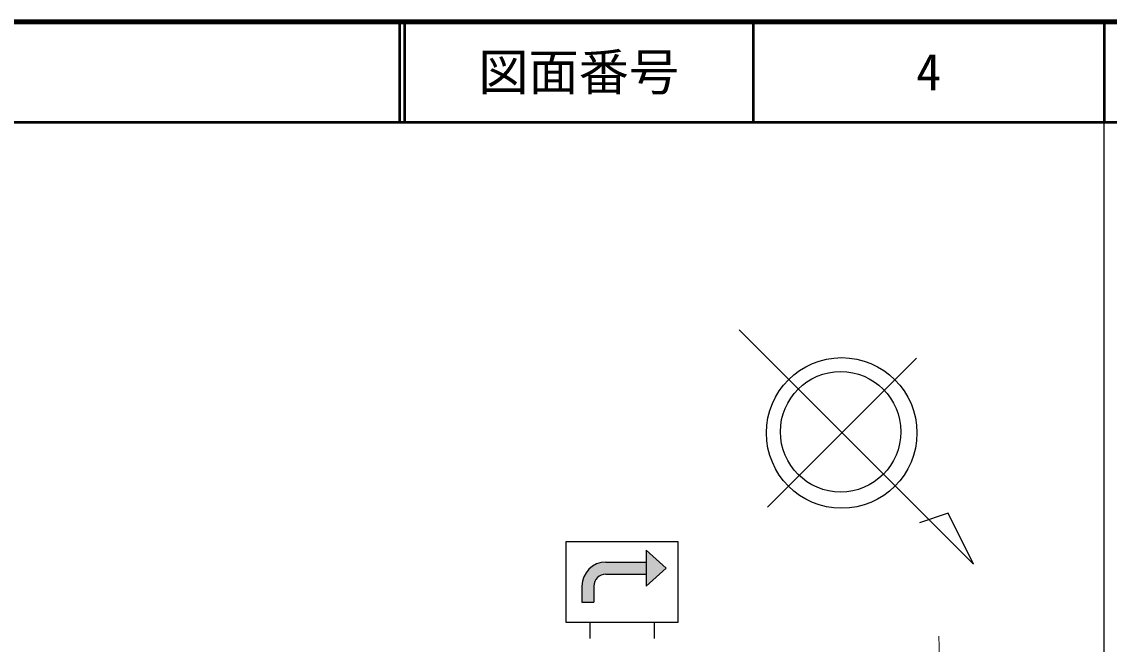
# Model space of a CAD drawing. Units: millimetres, scale not verified. Extents: x 40000 to 680000, y 20000 to 380000.
# Drawn here: x 471111 to 579500, y 318013 to 380000 of the extents above; entities that cross this region are included whole.
import ezdxf
from ezdxf.enums import TextEntityAlignment as Align

# ---------------------------------------------------------------- set-up
doc = ezdxf.new("R2010")
doc.units = ezdxf.units.MM
doc.header["$LTSCALE"] = 1000
for name, color, linetype, lineweight in [('M-BGD', 7, 'Continuous', 13), ('M-STR-HTXT', 7, 'Continuous', 13), ('M-STR-STRC', 7, 'Continuous', 25), ('M-TTL', 2, 'Continuous', 140), ('M-TTL-BAND', 7, 'Continuous', 25), ('M-TTL-LINE', 7, 'Continuous', 50), ('M-TTL-TXT', 7, 'Continuous', 50)]:
    doc.layers.add(name, color=color, linetype=linetype, lineweight=lineweight)
doc.styles.add('ＭＳ ゴシック', font='')
doc.styles.get('ＭＳ ゴシック').set_extended_font_data('MS Gothic')

msp = doc.modelspace()

# ---------------------------------------------------------------- hatches: boundary and pattern name
at = {"layer": 'M-STR-STRC'}
for points in [[(533340, 326196), (533340, 327396), (535340, 325596), (533340, 323796), (533340, 324996)], [(529340, 326196), (533340, 326196), (533340, 324996), (529340, 324996, 0.41421), (528140, 323796), (528140, 322196), (526940, 322196), (526940, 323796, -0.41421)]]:
    msp.add_hatch(color=256, dxfattribs=at).paths.add_polyline_path(points)

# ---------------------------------------------------------------- linework, layer by layer
at = {"layer": 'M-BGD', "lineweight": 25}
for p, q in [((542609, 349333), (565965, 325978)), ((560287, 346505), (545438, 331656)), ((563443, 331054), (560595, 330109)), ((565965, 325978), (563443, 331054))]:
    msp.add_line(p, q, dxfattribs=at)
for centre, radius in [((552833, 339051), 7500), ((552727, 339168), 6000)]:
    msp.add_circle(centre, radius, dxfattribs=at)
at = {"layer": 'M-STR-HTXT'}
msp.add_line((563105, 302325), (562510, 318823), dxfattribs=at)
at = {"layer": 'M-STR-STRC'}
for p, q in [((525340, 328196), (525340, 321308)), ((536540, 328196), (525340, 328196)), ((533340, 327396), (533340, 323796)), ((533340, 327396), (535340, 325596)), ((536540, 320196), (536540, 328196)), ((529340, 326196), (533340, 326196)), ((535340, 325596), (533340, 323796)), ((529340, 324996), (533340, 324996)), ((526940, 323796), (526940, 322196)), ((528140, 323796), (528140, 322196)), ((526940, 322196), (528140, 322196)), ((525340, 321303), (525340, 320196)), ((525340, 320196), (536540, 320196)), ((527740, 320196), (527740, 318596)), ((534140, 320196), (534140, 318596))]:
    msp.add_line(p, q, dxfattribs=at)
for radius in [2400, 1200]:
    msp.add_arc((529340, 323796), radius, 90, 180, dxfattribs=at)
at = {"layer": 'M-TTL'}
msp.add_line((680000, 380000), (40000, 380000), dxfattribs=at)
at = {"layer": 'M-TTL-BAND'}
msp.add_line((579000, 20000), (579000, 370000), dxfattribs=at)
at = {"layer": 'M-TTL-LINE'}
for p, q in [((508747, 380000), (508747, 370000)), ((509247, 380000), (509247, 370000)), ((543997, 380000), (543997, 370000)), ((579000, 380000), (579000, 370000)), ((40000, 370000), (680000, 370000))]:
    msp.add_line(p, q, dxfattribs=at)

# ---------------------------------------------------------------- texts
at = {"layer": 'M-TTL-TXT', "style": 'ＭＳ ゴシック'}
for s, p in [('図面番号', (526622, 375000)), ('4', (561497, 375000))]:
    msp.add_text(s, height=3666, dxfattribs=at).set_placement(p, align=Align.MIDDLE_CENTER)

doc.saveas('drawing.dxf')
